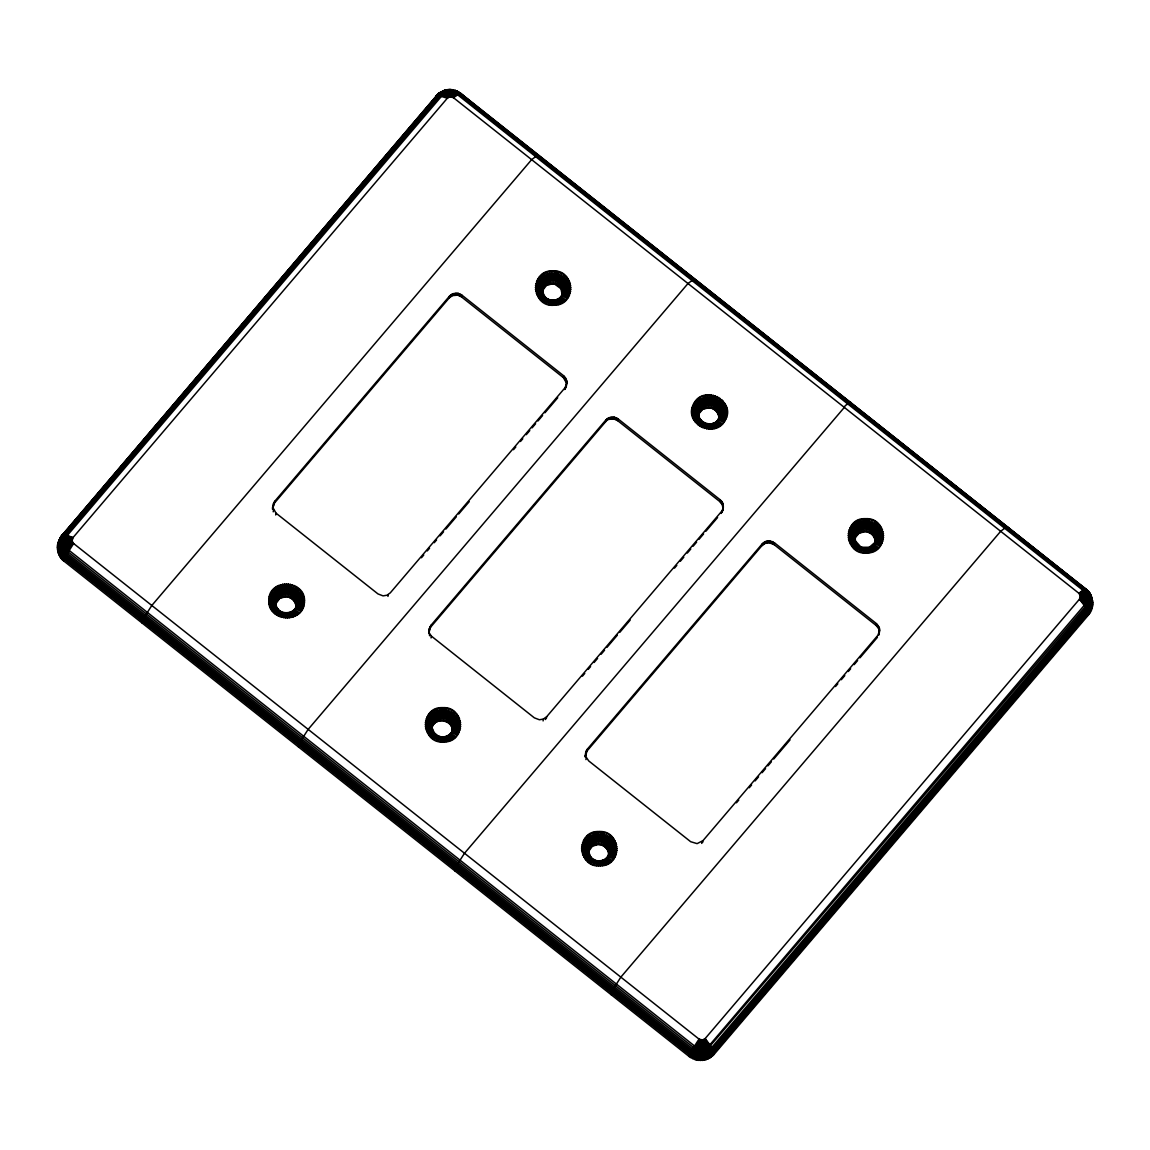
<?xml version="1.0" encoding="UTF-8"?>
<svg xmlns="http://www.w3.org/2000/svg" width="1150" height="1150" viewBox="0 0 1150 1150"><rect width="100%" height="100%" fill="white"/><g stroke="black" fill="none" stroke-linecap="round" stroke-linejoin="round"><path stroke-width="1.5" d="M702.204 1060.53L702.607 1039.988L705.166 1038.551L1079.491 599.164L1080.382 595.729L1078.844 593.242L453.459 97.692L449.88 96.772L447.321 98.224L72.996 537.611L72.091 541.046L73.643 543.533L699.013 1039.082L702.607 1039.988L704.03 1048.124L704.145 1060.242L696.354 1060.084L689.367 1056.692L63.983 561.143C56.221 556.241 53.417 537.266 65.924 537.697L72.565 538.214C69.288 538.329 63.178 533.212 60.562 537.223C62.675 531.128 69.489 536.863 72.996 537.611L66.599 536.475L60.749 537.496L57.974 544.122M706.028 1059.768L705.41 1047.736L703.34 1039.801L707.954 1048.513L709.924 1055.786L709.564 1058.201L704.145 1060.242M1091.724 608.479C1095.519 600.861 1084.45 599.725 1080.411 597.181C1093.075 596.404 1095.907 606.366 1088.288 615.164L713.963 1054.536L709.564 1058.201M1092.069 606.625C1095.246 598.129 1088.029 594.148 1080.181 595.024L1086.348 592.595C1090.099 591.086 1092.284 596.217 1091.249 599.179M707.954 1048.513L1085.428 606.496C1089.812 601.622 1088.777 593.4 1083.573 589.519L458.189 93.969C453.1 89.786 444.806 90.39 440.565 95.522L66.24 534.894C61.856 539.767 62.891 548.004 68.094 551.871L693.479 1047.42L699.861 1050.108L707.954 1048.513L704.634 1039.068L711.649 1049.519L712.655 1055.916M1091.781 600.99L1092.098 598.676M707.854 1059.078L706.732 1047.161L704.016 1039.485L710.398 1050.568L711.174 1057.152M1090.818 595.671C1089.625 591.704 1082.538 594.435 1079.85 594.349C1082.481 591.517 1091.523 588.714 1089.582 595.743M275.425 605.878C272.838 592.192 294.745 587.952 296.599 601.91C298.583 615.336 276.101 616.702 275.856 603.362L268.784 600.357C268.712 577.415 306.892 579.844 304.434 602.442C303.356 624.148 267.576 621.863 268.784 600.357L275.899 601.896L268.928 598.474L276.158 600.458L275.454 604.411M431.768 729.761C429.137 711.203 459.784 715.142 452.209 732.492C454.768 720.231 434.556 715.947 431.839 728.122M286.479 583.769L285.459 596.764L279.738 598.417L275.482 604.239M442.822 707.652C419.118 706.287 420.842 744.568 444.101 741.966C466.569 742.167 464.931 706.244 442.822 707.652L441.801 720.648M553.021 270.897C529.316 269.546 531.027 307.812 554.3 305.21C576.768 305.426 575.115 269.502 553.021 270.897L552 283.892L546.264 285.559L542.024 291.367M599.179 831.536C575.46 830.185 577.185 868.451 600.444 865.849C622.912 866.051 621.273 830.128 599.179 831.536L598.144 844.531L592.423 846.184L588.182 852.006M709.363 394.795L708.342 407.79L702.621 409.443L698.841 413.871C698.553 398.619 724.083 403.161 719.052 417.263C715.142 430.043 693.939 422.438 699.502 410.104L693.522 404.11C703.153 383.597 737.265 400.976 725.046 420.627C714.926 439.544 682.928 423.315 693.522 404.11L700.178 408.796L699.516 412.577M865.706 518.679C842.001 517.313 843.726 555.594 866.985 552.992C889.453 553.193 887.8 517.27 865.706 518.679L864.685 531.674L858.964 533.327L855.183 537.769C855.586 520.979 882.553 528.684 875.092 543.519C876.3 537.409 870.78 531.487 864.685 531.674M1088.461 594.176C1090.329 587.406 1081.474 590.525 1079.39 593.759L1086.348 592.595M694.471 1059.524L701.083 1040.003L700.249 1060.587M1087.469 591.014L1085.384 588.628L1078.844 593.242L1083.803 591.114L1085.543 591.474M64.184 538.387L72.076 539.58L65.104 540.356L58.147 543.648L59.685 552.805L64.458 558.727L689.842 1054.277C696.914 1060.084 708.414 1059.251 714.294 1052.135L1088.619 612.749L1092.371 604.282M1092.284 601.809L1091.293 607.214L1088.489 611.973L714.164 1051.359C708.371 1058.331 697.087 1059.15 690.144 1053.457L64.759 557.908C59.326 553.725 56.939 545.977 59.441 539.537M1092.371 604.886L1092.5 602.413M460.676 93.653L458.16 92.244L453.459 97.692L460.359 93.093L480.183 109.653M538.804 156.112L537.683 155.149L531.645 159.634L151.814 605.475L143.923 617.78L142.154 623.084M695.146 279.996L694.039 279.033L687.988 283.518L308.157 729.373L300.265 741.678L298.497 746.968M285.459 596.764L286.982 596.864L288.449 583.884L286.12 592.983L284.524 583.855L283.949 596.864M443.325 720.748L444.791 707.768L442.477 716.867L440.867 707.739L440.292 720.748M552 283.892L553.509 284.007L554.976 271.012L552.661 280.126C538.703 279.436 540.054 301.933 553.696 300.136C566.677 299.949 565.412 279.249 552.661 280.126L551.051 270.998L550.476 284.007M598.144 844.531L599.668 844.646L601.134 831.651L598.819 840.765C584.861 840.061 586.212 862.572 599.854 860.761C612.835 860.574 611.57 839.888 598.819 840.765L597.209 831.637L596.634 844.632M708.342 407.79L709.852 407.891L711.332 394.91L709.004 404.009L707.394 394.881L706.819 407.891M866.209 531.774L867.675 518.794L865.346 527.893L863.751 518.765L863.176 531.774M455.529 91.339L455.515 90.419L451.404 96.772L451.907 89.556L449.751 90.275M65.104 540.356L65.708 545.848L69.086 550.361L694.456 1045.911C698.97 1049.619 706.301 1049.073 710.053 1044.559L1084.378 605.173C1088.259 600.846 1087.354 593.572 1082.739 590.151L457.369 94.602C452.841 90.893 445.524 91.439 441.772 95.953L67.448 535.339L65.104 540.356L61.295 540.112L58.276 542.383M295.866 608.594C296.944 603.06 292.488 597.511 286.982 596.864M608.551 856.376C609.629 850.827 605.173 845.279 599.668 844.646M718.75 419.635C719.828 414.086 715.372 408.537 709.852 407.891M457.326 92.101L457.226 91.138L452.137 96.959L453.747 89.887L451.72 90.419M272.823 507.438L272.507 509.263L274.404 503.111L449.19 297.965L452.424 295.622L457.801 295.147L461.481 296.887L563.457 377.689L566.648 383.381L564.736 389.534L566.964 381.556L563.773 375.863L461.811 295.061L458.117 293.322L452.741 293.796L449.506 296.139L274.735 501.285L272.823 507.438L276.014 513.144L377.991 593.932L383.036 595.872L387.047 595.211L390.281 592.854L565.067 387.708M288.463 597.181L290.389 584.2L287.644 593.084M429.712 627.44L428.849 633.147L431.077 625.183L605.849 420.023L609.098 417.68L614.474 417.206L618.154 418.945L720.116 499.747C724.356 502.938 724.112 509.507 721.093 513.418L723.163 508.07M444.806 721.079L446.732 708.084L443.986 716.982M562.249 295.895L563.212 290.519L570.961 289.584L563.069 291.971L562.393 295.737L560.956 288.707L555.004 284.323L556.931 271.342L554.171 280.226M585.523 755.219L585.192 757.045L587.104 750.893L761.875 545.732L765.109 543.389L769.134 542.728L774.18 544.669L876.142 625.456L878.629 628.604L879.376 632.486L879.405 628.029L876.458 623.631L774.496 542.843L769.451 540.902L765.44 541.564L762.191 543.907L587.42 749.067L585.666 752.589L585.767 756.513L588.714 760.912L690.676 841.714L697.101 843.626L702.981 840.636L877.752 635.476L879.693 630.66M601.163 844.962L603.074 831.982L600.329 840.866M711.347 408.207L713.273 395.226L710.527 404.124M722.847 509.896L723.35 506.762M867.689 532.105L869.616 519.11L866.87 528.008M701.083 1040.003L698.28 1060.444M57.5 547.846L58.147 543.648M58.521 542.311L60.188 537.841M57.601 549.743L59.972 545.517L72.019 540.313C57.845 539.149 53.116 550.893 64.285 559.403L689.669 1054.953C696.785 1060.789 708.357 1059.955 714.279 1052.796L1088.604 613.41L1092.04 606.122L1086.721 600.156M57.903 551.598C58.578 544.856 67.792 544.338 72.306 541.751L62.244 551.971L60.116 556.859M58.434 553.423C59.124 546.509 68.224 545.675 72.306 541.751M59.182 555.191L60.073 552.086L65.708 545.848M61.238 558.426L63.264 553.38L72.637 542.412L64.644 547.601M62.531 559.849L64.429 554.674L73.083 543.016L65.32 548.809M63.983 561.143L65.751 555.838L73.643 543.533L68.022 549.398L66.125 549.93M272.464 507.941L273.355 503.556M273.628 504.189L273.944 502.363M274.404 503.111L274.735 501.285M273.211 511.822L273.542 509.996M275.698 514.97L276.014 513.144M275.957 602.844L276.632 599.078L270.638 593.084L277.308 597.77L276.632 601.551M277.509 600.357L278.171 596.591L274.074 588.556L279.206 595.527L278.544 599.308M279.738 598.417L280.399 594.636L277.15 586.256L281.721 593.932L281.046 597.698M282.469 597.181L282.584 584.157L284.611 593.084M289.886 597.712L292.287 584.732L289.124 593.414M291.223 598.431L291.899 594.651L295.852 586.356L290.562 593.932L294.113 585.451M292.445 599.322L293.106 595.542L297.476 587.449L291.899 594.651M293.509 600.372L294.184 596.591L298.971 588.699L293.106 595.542M294.414 601.565L295.076 597.784L301.487 591.632L294.184 596.591L300.308 590.094M295.133 602.859L295.794 599.092L302.493 593.271L295.076 597.784M295.636 604.253L296.298 600.473L303.298 595.01L295.794 599.092M295.938 605.691L296.599 601.91L304.29 598.676L296.298 600.473L303.902 596.821M295.723 608.753L296.671 603.376L304.463 600.559L296.599 601.91M437.043 96.686C437.402 89.441 445.97 94.458 448.457 97.29L445.093 93.351C443.771 91.267 437.963 92.417 442.146 91.784M438.509 95.45L439.286 92.848M387.938 596.419L388.254 594.593M449.19 297.965L449.506 296.139M450.124 297.016L450.455 295.191M451.217 296.226L451.533 294.4M452.424 295.622L452.741 293.796M453.718 295.191L454.034 293.365M455.069 294.975L455.386 293.149M456.435 294.961L456.766 293.135M457.801 295.147L458.117 293.322M459.109 295.536L459.439 293.71M460.359 296.125L460.676 294.299M461.481 296.887L461.811 295.061M428.821 631.839L429.309 628.705M429.381 629.266L430.301 626.261M429.971 628.087L431.077 625.183M429.554 635.706L429.166 631.321M431.049 637.934L431.365 636.108L429.884 633.88M431.796 728.295L432.501 724.342L426.204 718.707L432.975 722.962L432.299 726.742M431.954 731.213L432.213 727.246L425.126 724.241L432.242 725.779L425.27 722.358L432.501 724.342L425.629 720.504M432.989 725.434L433.651 721.668L427.958 715.343L434.513 720.475L433.852 724.241M434.887 723.192L435.562 719.426L431.897 711.203L436.741 718.534L436.08 722.301M437.402 721.582L438.064 717.816L437.043 708.544L439.473 717.298L438.811 721.064M446.243 721.596L448.629 708.616L445.481 717.298M447.58 722.315L448.241 718.534L452.194 710.24L446.904 717.816L450.455 709.334M448.787 723.206L449.449 719.426L453.819 711.332L448.241 718.534M449.866 724.256L450.527 720.489L455.314 712.583L449.449 719.426M450.757 725.449L451.433 721.683L457.844 715.516L450.527 720.489L456.665 713.977M451.476 726.757L452.137 722.976L458.836 717.154L451.433 721.683M451.979 728.137L452.654 724.356L459.641 718.894L452.137 722.976M452.281 729.574L452.942 725.794L460.632 722.559L452.654 724.356L460.244 720.705M452.065 732.651L453.028 727.26L460.819 724.442L452.942 725.794M542.239 290.116L542.685 287.601L536.403 281.951L543.159 286.221L542.498 289.987M542.139 294.472L542.584 291.956L535.383 289.383L542.398 290.49L535.325 287.5L542.426 289.038L535.469 285.617L542.685 287.601L535.828 283.762M543.174 288.693L543.835 284.912L538.143 278.588L544.712 283.719L544.036 287.5M545.086 286.451L545.747 282.67L542.081 274.462L546.94 281.779L546.264 285.559M547.587 284.841L548.248 281.06L547.227 271.803L549.671 280.543L548.996 284.323M556.428 284.855L558.814 271.86L555.666 280.557M557.764 285.559L558.426 281.793L562.379 273.499L557.089 281.074L560.654 272.593M454.854 870.866L456.607 865.562L464.499 853.257L844.33 407.402C845.408 402.428 856.319 403.981 848.7 401.681M558.972 286.465L559.648 282.684L564.018 274.591L558.426 281.793M560.05 287.514L560.711 283.734L565.498 275.842L559.648 282.684M560.956 288.707L561.617 284.927L568.028 278.76L560.711 283.734L566.849 277.236M561.66 290.001L562.336 286.235L569.02 280.413L561.617 284.927M562.178 291.381L562.839 287.615L569.825 282.152L562.336 286.235M562.465 292.833L563.141 289.053L570.817 285.818L562.839 287.615L570.429 283.949M563.457 377.689L563.773 375.863M564.449 378.609L564.765 376.783M565.283 379.673L565.599 377.832M565.929 380.837L566.26 379.011M566.389 382.088L566.72 380.262M565.527 388.456L565.843 386.63M566.648 383.381L566.964 381.556M566.116 387.277L567.008 382.878M543.073 720.921L543.389 719.095L546.638 716.752L721.409 511.592M545.373 719.526L545.689 717.686M546.308 718.577L546.638 716.752M430.747 627.009L605.533 421.849L605.849 420.023M605.533 421.849L606.798 419.074M606.467 420.9L607.89 418.298M607.559 420.124L609.098 417.68M608.767 419.506L610.061 419.089L610.391 417.249M610.061 419.089L611.412 418.859L611.728 417.033M611.412 418.859L612.777 418.844L613.108 417.019M723.019 508.588L722.286 504.721L719.799 501.573L617.837 420.771L614.143 419.031L614.474 417.206M615.466 419.434L615.782 417.608M616.702 420.009L617.018 418.183M617.837 420.771L618.154 418.945M585.163 755.723L586.054 751.324M586.313 751.971L586.644 750.145M587.104 750.893L587.42 749.067M585.911 759.589L586.227 757.764M588.139 852.193L588.843 848.24L582.547 842.591L589.317 846.846L588.656 850.626M588.297 855.097L588.742 852.581L581.541 850.023L588.556 851.129L581.469 848.125L588.584 849.678L581.627 846.242L588.843 848.24L581.986 844.387M589.332 849.318L589.993 845.552L584.301 839.227L590.856 844.359L590.194 848.139M589.317 857.857L589.763 855.341L583.036 855.499L589.145 854.004L582.331 853.731L588.742 852.581L581.828 851.891M591.244 847.09L591.905 843.309L588.239 835.101L593.098 842.418L592.423 846.184M593.745 845.48L594.406 841.699L593.386 832.442L595.815 841.182L595.154 844.948M602.586 845.48L604.972 832.499L601.824 841.182M603.923 846.199L604.584 842.432L608.537 834.138L603.247 841.714L606.798 833.218M605.13 847.09L605.806 843.324L610.161 835.216L604.584 842.432M606.208 848.154L606.869 844.373L611.656 836.467L605.806 843.324M607.099 849.333L607.775 845.566L614.186 839.399L606.869 844.373L613.008 837.876M606.107 860.243L606.553 857.727L612.548 860.401M607.818 850.641L608.479 846.86L615.178 841.038L607.775 845.566M608.336 852.021L608.997 848.254L615.983 842.777L608.479 846.86M608.623 853.458L609.284 849.692L616.975 846.443L608.997 848.254L616.587 844.589M608.408 856.534L609.371 851.144L617.162 848.341L609.284 849.692M698.596 414L699.027 411.484L692.746 405.835L699.502 410.104M698.884 419.764L699.329 417.249L692.516 416.99L698.927 415.84L691.739 413.267L698.74 414.388L691.668 411.384L698.783 412.922L691.811 409.501L699.027 411.484L692.171 407.646M700.379 411.384L701.054 407.618L696.957 399.582L702.089 406.568L701.428 410.334M702.621 409.443L703.283 405.662L700.034 397.282L704.605 404.958L703.929 408.724M705.338 408.207L705.467 395.183L707.494 404.11M712.77 408.739L715.171 395.758L712.008 404.441M714.107 409.457L714.768 405.677L718.736 397.382L713.431 404.958L716.996 396.477M611.196 994.75L612.964 989.446L620.842 977.141L1000.673 531.3L1006.121 527.117L1007.889 527.261M715.329 410.349L715.99 406.568L720.36 398.475L714.768 405.677M716.393 411.398L717.054 407.632L721.855 399.726L715.99 406.568M717.298 412.591L717.959 408.811L724.371 402.658L717.054 407.632L723.192 401.12M718.003 413.885L718.678 410.119L725.363 404.297L717.959 408.811M718.52 415.279L719.181 411.499L726.168 406.036L718.678 410.119M718.808 416.717L719.483 412.936L727.174 409.702L719.181 411.499L726.771 407.848M718.606 419.779L719.555 414.402L727.346 411.585L719.483 412.936M719.799 501.573L720.116 499.747M720.791 502.493L721.107 500.667M721.625 503.556L721.941 501.731M722.286 504.721L722.602 502.895M722.746 505.971L723.062 504.146M721.869 512.339L722.186 510.514M722.991 507.279L723.307 505.454M722.459 511.161L722.775 509.335M701.716 843.41L702.032 841.584M702.65 842.461L702.981 840.636M761.875 545.732L762.191 543.907M762.824 544.798L763.14 542.973M763.902 544.008L764.232 542.182M765.109 543.389L765.44 541.564M766.403 542.973L766.734 541.147M767.754 542.742L768.085 540.917M769.134 542.728L769.451 540.902M770.486 542.929L770.816 541.104M771.808 543.317L772.124 541.492M773.044 543.907L773.361 542.081M774.18 544.669L774.496 542.843M689.367 1056.692L691.136 1051.388L699.013 1039.082L690.963 1057.813M692.674 1058.762L695.189 1050.482L700.35 1039.816L696.354 1060.084M713.963 1054.536L713.388 1049.447L705.166 1038.551L709.076 1045.566L709.104 1047.751M854.939 537.884L855.844 533.988L849.864 528.008L856.534 532.694L855.859 536.461M855.241 543.663L855.384 535.368L849.088 529.733L855.844 533.988M856.736 535.282L857.397 531.501L853.3 523.466L858.432 530.452L857.771 534.218M858.964 533.327L859.625 529.561L856.376 521.166L860.947 528.842L860.272 532.622M861.695 532.091L861.81 519.067L863.837 528.008M869.113 532.622L871.513 519.642L868.351 528.324M870.449 533.341L871.125 529.561L875.078 521.281L869.788 528.856L873.339 520.361M871.671 534.232L872.333 530.466L876.702 522.359L871.125 529.561M872.735 535.282L873.411 531.516L878.197 523.609L872.333 530.466M873.641 536.475L874.302 532.709L880.713 526.542L873.411 531.516L879.534 525.004M874.359 537.783L875.021 534.003L881.719 528.181L874.302 532.709M874.863 539.163L875.524 535.383L882.524 529.92L875.021 534.003M874.374 545.014L875.754 539.738L883.66 537.366L875.898 538.286L874.949 543.677M875.164 540.601L875.826 536.834L883.516 533.586L875.524 535.383L883.128 531.731M876.142 625.456L876.458 623.631M877.134 626.376L877.464 624.551M877.967 627.44L878.298 625.614M878.629 628.604L878.945 626.779M879.089 629.855L879.405 628.029M879.117 633.219L878.801 635.044L879.189 633.794M879.333 631.163L879.664 629.337M1088.288 615.164L1087.713 610.061L1079.491 599.164C1083.07 602.974 1090.962 607.186 1089.438 613.64M1090.401 612.016L1089.625 607.214L1080.224 597.899L1087.886 601.723M1091.163 610.291C1092.672 603.894 1083.616 600.918 1080.411 597.181M57.629 545.977L59.038 540.011M447.796 90.333L450.067 89.413L455.601 90.534M275.856 603.362L268.856 602.241L276.043 604.814L269.632 605.949L276.46 606.223L270.336 607.732L277.064 607.574L271.242 609.428L277.883 608.824L273.599 612.476L278.861 609.946L275.022 613.812L280.011 610.923L276.575 614.977L281.29 611.728L280.054 616.788L282.67 612.346L281.908 617.421L284.136 612.777L283.834 617.837L285.646 612.993L287.759 618.067L287.169 612.993L289.714 617.881L288.664 612.777L291.626 617.478L290.116 612.361L295.248 616.069L291.482 611.742L296.916 615.092L292.732 610.938L298.468 613.942L293.854 609.96L299.863 612.634M432.213 727.246L425.198 726.139L432.4 728.697L434.226 732.708L437.632 735.612L436.396 740.686L439.027 736.244C444.676 738.516 451.907 734.864 452.87 728.712L460.776 726.34L453.028 727.26M535.67 291.266L542.584 291.956L536.173 293.092L542.987 293.365L536.878 294.874L543.605 294.716L537.783 296.571L544.41 295.967L540.126 299.618L545.402 297.088L541.549 300.941L546.552 298.066L543.116 302.119L547.817 298.871L546.581 303.931L549.211 299.489L548.449 304.563L550.678 299.92L550.376 304.98L552.173 300.121L554.3 305.21L553.696 300.136L556.241 305.023L555.206 299.92L558.167 304.621L556.643 299.503L561.789 303.212L558.023 298.871L563.457 302.234L559.274 298.066L564.995 301.084L560.395 297.103L566.389 299.776M589.763 855.341L583.941 857.196L590.568 856.592L586.284 860.258L591.56 857.713L587.707 861.58L592.696 858.691L589.274 862.759L593.975 859.51L592.739 864.57L595.369 860.128L594.607 865.188L596.821 860.545L596.534 865.619L598.331 860.761L600.444 865.849L599.854 860.761L602.399 865.648L601.349 860.559L604.325 865.246L602.801 860.128L607.947 863.851L604.167 859.51L609.615 862.874L605.432 858.705L611.153 861.724L606.553 857.727M699.329 417.249L693.22 418.758L699.947 418.6L694.126 420.454L700.753 419.851L696.483 423.502L701.744 420.972L697.892 424.839L702.894 421.949L699.459 426.003L704.174 422.754L702.923 427.829L705.554 423.372L704.792 428.447L707.02 423.804L706.718 428.878L708.529 424.019L710.643 429.108L710.039 424.019L712.598 428.907L711.548 423.804L714.509 428.504L713 423.387L718.132 427.096L714.366 422.769L719.799 426.118L715.616 421.964L721.337 424.968L716.738 420.986L722.746 423.66M848.513 531.53L855.384 535.368L848.154 533.384L855.126 536.806L848.01 535.268L855.083 538.272L848.082 537.165L855.269 539.724L848.858 540.874L855.672 541.147L860.516 546.638L859.28 551.712L861.896 547.271L869.342 547.271L874.819 542.498L882.266 542.829L875.394 541.161L882.927 541.061L875.754 539.738L883.401 539.235M443.972 91.094L444.59 90.189L445.754 91.08L449.147 96.974L446.919 90.174L444.317 90.289M437.072 95.134L61.712 535.699L437.072 95.134L447.321 98.224L439.659 93.869L437.848 94.041L436.037 96.327L438.323 93.826M456.205 736.518L450.196 733.844L454.811 737.826L449.089 734.821L453.272 738.976L447.824 735.626L451.605 739.967L446.459 736.244L447.968 741.362L445.007 736.661L446.056 741.764L443.512 736.877L444.101 741.966L441.988 736.877L440.177 741.736L440.479 736.661L438.265 741.304L439.027 736.244L437.632 735.612L432.932 738.861L436.353 734.807L431.365 737.696L435.203 733.829L429.942 736.374L434.226 732.708L427.584 733.312L433.406 731.457L426.693 731.616L432.802 730.106L425.989 729.848L432.4 728.697L425.486 728.008M879.089 547.544L873.08 544.87L877.694 548.852L871.959 545.848L876.142 550.016L870.708 546.652L874.474 550.994L869.342 547.271L870.852 552.388L867.891 547.688L868.94 552.791L866.396 547.903L866.985 552.992L864.872 547.903L863.061 552.762L863.363 547.688L861.134 552.331L861.896 547.271L860.516 546.638L855.801 549.887L859.237 545.833L854.249 548.723L858.087 544.856L852.826 547.4L857.095 543.734L850.468 544.338L856.29 542.484L849.562 542.642L855.672 541.147M446.372 89.729L448.572 89.944L450.642 96.715L449.966 89.484M59.599 538.847L61.123 536.259M64.127 546.351L65.277 544.511L72.091 541.046L65.032 543.131L63.739 545.043M278.257 615.983L281.29 611.728M544.798 303.111L547.817 298.871M434.614 739.867L437.632 735.612M701.141 427.009L704.174 422.754M590.956 863.751L593.975 859.51M857.483 550.893L860.516 546.638M701.27 1050.209L702.592 1048.34L701.845 1040.06L701.155 1048.383L699.861 1050.108M698.481 1049.849L699.703 1048.239M62.747 534.52C56.954 540.96 58.305 551.827 65.191 556.945L690.575 1052.494C697.303 1058.014 708.256 1057.224 713.863 1050.453L1088.188 611.067L1091.753 603.003L1090.976 595.944L1086.117 594.665L1080.181 595.024M421.432 557.764L423.761 555.019M427.254 550.922L429.582 548.191M434.24 542.714L436.569 539.982M440.062 535.871L443.569 531.774M445.898 529.043L456.378 516.724M458.706 513.992L469.2 501.688M513.475 449.707L515.804 446.976M520.461 441.499L522.79 438.768M526.298 434.671L529.791 430.56M532.119 427.829L535.613 423.732M537.941 420.986L542.599 415.524M544.942 412.778L557.75 397.742M582.432 676.171L584.761 673.44M588.254 669.343L590.582 666.598M594.09 662.501L597.583 658.389M601.076 654.293L604.569 650.196M606.898 647.45L617.392 635.145M619.721 632.414L630.2 620.094M674.475 568.129L676.818 565.398M680.311 561.286L683.804 557.189M687.298 553.078L690.791 548.981M693.119 546.25L696.613 542.139M698.956 539.408L703.613 533.931M705.942 531.199L717.586 517.529M736.446 802.801L738.774 800.069M749.268 787.75L751.597 785.019M755.09 780.922L758.583 776.811M762.076 772.714L765.569 768.602M767.913 765.871L771.406 761.774M773.734 759.029L790.05 739.881M835.489 686.55L837.818 683.804M841.311 679.707L844.804 675.611M848.298 671.499L850.641 668.768M854.134 664.657L857.627 660.56M859.956 657.829L877.436 637.316M438.926 93.768L63.408 534.405C57.874 540.558 59.167 550.951 65.751 555.838L691.136 1051.388C697.561 1056.678 708.026 1055.916 713.388 1049.447L1087.713 610.061C1092.788 604.368 1092.212 594.967 1086.693 589.792M1086.117 594.665L1087.023 593.788M1087.541 595.053L1086.549 596.002L1080.382 595.729L1089.337 598.058L1092.399 600.53M1088.13 600.386L1086.851 598.776L1080.468 596.462L1086.793 597.382L1087.929 596.361M446.257 91.77L447.796 92.388L449.88 96.772L449.219 92.173L450.397 91.181M437.532 94.415L439.717 92.661M437.345 94.947L443.282 90.907L446.416 92.776M451.806 91.281L450.671 92.129L451.404 96.772M452.122 92.273L453.186 91.54M438.984 93.193L441.241 91.669M440.594 92.144L443.282 90.907M63.782 539.681L72.249 538.876L64.731 537.151M538.876 298.152L544.41 295.967M695.218 422.036L700.753 419.851M272.334 611.009L277.883 608.824M851.561 545.934L857.095 543.734M428.677 734.908L434.226 732.708M585.019 858.791L590.568 856.592M442.865 90.836L448.572 89.944M563.212 290.519L571.004 287.701L563.141 289.053M875.898 538.286L883.689 535.469L875.826 536.834M543.389 719.095L539.379 719.756L534.333 717.83L431.365 636.108M65.421 535.986L67.448 535.339M72.076 539.58L64.975 541.736L63.538 541.003M723.982 422.208L717.701 419.865L725.046 420.627L718.462 418.614L725.909 418.945L719.052 417.263L726.584 417.177L719.411 415.854L727.303 413.482L719.555 414.402M301.099 611.182L294.817 608.839L302.162 609.601L295.593 607.588L303.039 607.919L296.168 606.237L303.715 606.151L296.527 604.828L304.434 602.442L296.671 603.376M613.784 858.949L607.502 856.606L614.848 857.383L608.278 855.356L615.724 855.701L608.853 854.019L616.4 853.932L609.227 852.596L617.119 850.224L609.371 851.144M67.059 550.951L69.086 550.361M446.919 90.174L442.29 91.914L438.538 95.048L64.213 534.419C58.995 540.227 60.217 550.016 66.427 554.631L691.797 1050.18C697.863 1055.154 707.724 1054.435 712.77 1048.34L1087.095 608.954C1092.313 603.161 1091.091 593.357 1084.896 588.757L458.16 92.244M446.157 89.815L448.385 89.599M570.716 291.467L563.069 291.971L570.242 293.293L562.695 293.379L569.566 295.061L562.12 294.731L568.689 296.743L561.344 295.967L567.64 298.324M719.411 415.854L727.059 415.351M296.527 604.828L304.175 604.325M460.518 728.209L452.87 728.712L460.058 730.034L452.511 730.135L459.382 731.803L451.936 731.472L458.505 733.484L451.159 732.723L457.441 735.066M609.227 852.596L616.86 852.092M448.054 89.556L450.153 89.542M447.911 89.844L450.239 89.887M449.866 89.772L459.094 92.532M692.027 415.15L698.927 415.84M848.369 539.034L855.269 539.724M269.143 604.124L276.043 604.814M1086.937 604.239L1085.226 604.038L1079.922 598.561L1087.483 603.003M1084.378 605.173L1086.247 605.418M612.777 418.844L614.143 419.031M1082.739 590.151L1084.608 590.453M553.509 284.007L555.004 284.323M874.819 542.498L881.389 544.511L874.043 543.749L880.325 546.092M455.371 90.505L457.355 91.267M455.601 90.836L457.398 91.597M447.609 91.425L449.219 92.173M63.451 542.354L65.032 543.131M457.226 91.138L459.022 92.201M457.01 91.195L460.575 93.294M269.287 596.62L276.158 600.458L269.862 594.809L276.632 599.078M543.835 284.912L537.165 280.226L543.159 286.221M433.651 721.668L426.981 716.967L432.975 722.962M589.993 845.552L583.323 840.866L589.317 846.846M460.359 93.093L1086.06 589.202L460 93.064M482.971 111.866L485.76 114.08M489.943 117.401L513.676 136.203M516.479 138.417L519.268 140.631M529.029 148.364L551.367 166.074M566.72 178.236L584.876 192.611M587.664 194.824L590.453 197.038M600.228 204.786L623.961 223.589M626.75 225.803L629.539 228.016M639.314 235.75L663.047 254.567M665.836 256.766L668.624 258.98M675.611 264.514L702.133 285.531M713.302 294.386L734.232 310.974M737.035 313.188L739.824 315.402M749.599 323.136L767.74 337.525M770.529 339.739L773.332 341.952M783.092 349.686L806.826 368.489M809.614 370.702L812.417 372.916M822.178 380.664L845.911 399.467M858.475 409.414L884.997 430.431M896.166 439.286L917.111 455.874M919.899 458.088L922.688 460.302M932.463 468.05L950.604 482.425M953.408 484.639L956.196 486.853M958.985 489.066L961.774 491.28M965.971 494.586L989.69 513.403M992.493 515.602L995.282 517.816M1005.057 525.564L1028.776 544.367M1031.579 546.581L1034.367 548.794M1042.748 555.436L1066.467 574.238M1079.031 584.186L1086.017 589.72M1085.384 588.628L1088.791 591.905M449.147 96.974L444.949 92.259M705.41 1047.736L706.718 1049.131M705.41 1049.619L704.03 1048.124L703.34 1039.801M1090.976 595.944L1092.098 599.251M856.534 532.694L850.827 526.369L857.397 531.501L851.977 524.846M700.178 408.796L694.485 402.486L701.054 407.618L695.635 400.962M277.308 597.77L271.601 591.459L278.171 596.591L272.751 589.936M702.592 1048.34L704.059 1049.964M1086.793 597.382L1088.216 599.049M539.293 277.078L544.712 283.719L540.615 275.698L545.747 282.67M585.451 837.717L590.856 844.359L586.773 836.323L591.905 843.309M429.108 713.819L434.513 720.475L430.416 712.439L435.562 719.426M869.342 547.271L872.706 551.784M713 423.387L716.364 427.901M556.643 299.503L560.021 304.017M602.801 860.128L606.179 864.642M446.459 736.244L449.823 740.758M290.116 612.361L293.48 616.874M1088.331 591.229L1089.898 593.457M1088.763 592.437L1089.884 594.004M859.625 529.561L854.781 522.229L858.432 530.452M703.283 405.662L698.424 398.346L702.089 406.568M280.399 594.636L275.554 587.319L279.206 595.527M1089.395 592.696L1091.566 596.864M1090.286 594.277L1091.566 597.439M546.94 281.779L543.691 273.398L548.248 281.06L545.416 272.507M593.098 842.418L589.849 834.023L594.406 841.699L591.574 833.132M436.741 718.534L433.507 710.139L438.064 717.816L435.217 709.248M858.101 520.274L860.947 528.842L859.927 519.57L862.356 528.324M701.759 396.391L704.605 404.958L703.57 395.686L706.014 404.426M278.875 585.364L281.721 593.932L280.701 584.66L283.13 593.4M454.537 91.942L452.841 97.276L456.176 93.782L455.831 92.489M551.152 280.226L549.111 271.299L549.671 280.543M597.296 840.866L595.269 831.939L595.815 841.182M440.953 716.982L438.926 708.041L439.473 717.298M457.053 93.164L457.369 94.602M441.514 94.53L441.772 95.953M1091.896 598.158L1092.399 601.119M442.563 93.653L442.75 94.947L447.839 97.707L443.713 92.891M697.13 1049.447L699.646 1039.499L695.649 1046.744L695.836 1048.915M694.456 1045.911L694.614 1048.225M1092.198 599.969L1092.5 603.003M710.053 1044.559L710.154 1046.874M864.872 547.903L865.016 552.977M708.529 424.019L708.673 429.094M598.331 860.761L598.489 865.835M552.173 300.121L552.331 305.21M441.988 736.877L442.132 741.951M285.646 612.993L285.789 618.067M62.186 541.319L62.833 547.213L67.203 553.294L692.587 1048.843C698.208 1053.457 707.336 1052.796 712.008 1047.147L1086.333 607.761C1091.163 602.399 1090.042 593.328 1084.292 589.059L458.908 93.509C453.301 88.895 444.173 89.571 439.487 95.206L65.162 534.592L62.186 541.319"/></g></svg>
